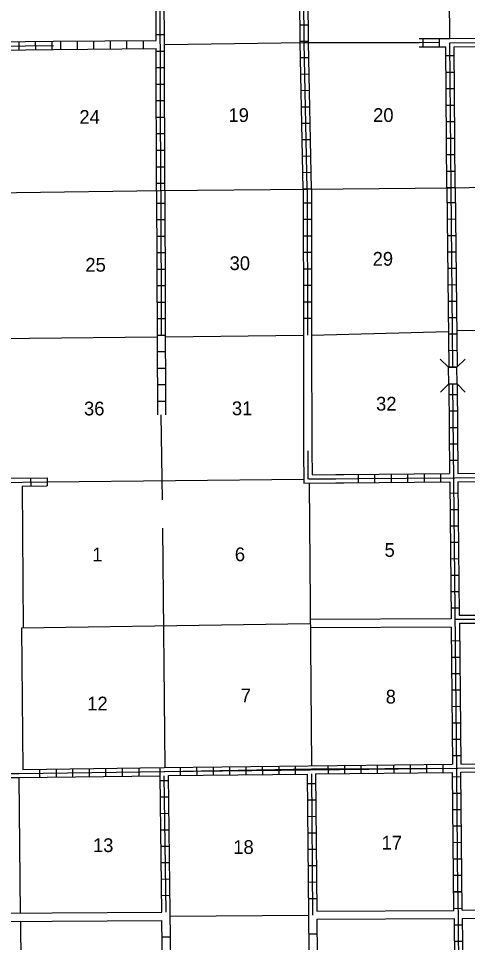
# Model space of a CAD drawing. Extents: x 1591391 to 2157601, y 16348238 to 16905708.
# Drawn here: x 1863654 to 1879975, y 16642485 to 16676077 of the extents above; entities that cross this region are included whole.
import ezdxf

# ---------------------------------------------------------------- set-up
doc = ezdxf.new("R2010")
doc.units = 0
for name, color, linetype in [('L10', 7, 'Continuous'), ('L11', 7, 'Continuous'), ('L13', 7, 'Continuous'), ('L14', 7, 'Continuous'), ('L18', 7, 'Continuous'), ('L4', 7, 'Continuous'), ('L8', 7, 'Continuous')]:
    doc.layers.add(name, color=color, linetype=linetype)

msp = doc.modelspace()

# ---------------------------------------------------------------- linework, layer by layer
at = {"layer": 'L10'}
for p, q in [((1879377, 16654255), (1874254, 16654225)), ((1879380, 16653955), (1874259, 16653925))]:
    msp.add_line(p, q, dxfattribs=at)
for points in [[(1863768, 16653915), (1863818, 16648781)], [(1879781, 16643659), (1883039, 16643723)], [(1879784, 16643359), (1883045, 16643422)]]:
    msp.add_lwpolyline(points, dxfattribs=at)
at = {"layer": 'L11'}
for p, q in [((1874010, 16664599), (1874017, 16660362)), ((1874310, 16664599), (1874316, 16660363)), ((1874323, 16659487), (1875186, 16659496)), ((1863793, 16659072), (1863830, 16653916)), ((1874026, 16659184), (1875189, 16659196)), ((1860961, 16643533), (1868866, 16643590)), ((1874493, 16643631), (1879481, 16643655)), ((1860961, 16643233), (1868870, 16643290)), ((1874493, 16643331), (1879484, 16643355))]:
    msp.add_line(p, q, dxfattribs=at)
for points in [[(1874016, 16660360), (1874026, 16659184)], [(1874316, 16660363), (1874323, 16659487)], [(1875187, 16659496), (1875480, 16659499)], [(1875189, 16659196), (1875480, 16659199)]]:
    msp.add_lwpolyline(points, dxfattribs=at)
at = {"layer": 'L13'}
for p, q in [((1879335, 16675346), (1879243, 16685640)), ((1868960, 16675132), (1874044, 16675207)), ((1879579, 16664738), (1889894, 16664839)), ((1859481, 16664411), (1868694, 16664499)), ((1868994, 16664502), (1874010, 16664561)), ((1868830, 16661670), (1868876, 16658581)), ((1861094, 16659193), (1864695, 16659232)), ((1864695, 16659232), (1874025, 16659334)), ((1868885, 16657548), (1868976, 16648848)), ((1874256, 16654075), (1863768, 16653915)), ((1863668, 16648481), (1863719, 16643553)), ((1869168, 16643448), (1874194, 16643481)), ((1863722, 16643253), (1863829, 16632823))]:
    msp.add_line(p, q, dxfattribs=at)
for points in [[(1874046, 16675207), (1878213, 16675200)], [(1874308, 16664565), (1879280, 16664699)], [(1874214, 16659186), (1874299, 16648912)]]:
    msp.add_lwpolyline(points, dxfattribs=at)
at = {"layer": 'L18'}
for p, q in [((1879284, 16663398), (1878984, 16663690)), ((1879584, 16663398), (1879884, 16663698)), ((1879284, 16663398), (1879584, 16663398)), ((1879293, 16662798), (1879284, 16663398)), ((1879593, 16662798), (1879584, 16663398)), ((1879293, 16662798), (1878993, 16662490)), ((1879293, 16662798), (1879593, 16662798)), ((1879593, 16662798), (1879893, 16662498))]:
    msp.add_line(p, q, dxfattribs=at)
at = {"layer": 'L4'}
for points in [[(1874151, 16669873), (1879376, 16669915), (1884651, 16670015), (1889992, 16670056), (1895017, 16670148), (1900034, 16670198), (1900600, 16670165)], [(1854919, 16669681), (1858277, 16669731), (1863577, 16669756), (1868826, 16669823), (1874151, 16669873)]]:
    msp.add_lwpolyline(points, dxfattribs=at)
at = {"layer": 'L8'}
for p, q in [((1874187, 16675839), (1873889, 16675837)), ((1868660, 16675490), (1868960, 16675490)), ((1878364, 16675050), (1878364, 16675349)), ((1878960, 16675049), (1878961, 16675348)), ((1861892, 16675214), (1864926, 16675251)), ((1861893, 16675064), (1864928, 16675101)), ((1863685, 16674937), (1863681, 16675235)), ((1864282, 16674944), (1864278, 16675243)), ((1864878, 16674952), (1864874, 16675250)), ((1865185, 16675257), (1865185, 16674957)), ((1865785, 16675257), (1865785, 16674957)), ((1866385, 16675265), (1866385, 16674965)), ((1866985, 16675265), (1866985, 16674965)), ((1867585, 16675273), (1867585, 16674973)), ((1868185, 16675273), (1868185, 16674973)), ((1874192, 16675243), (1873894, 16675240)), ((1861895, 16674914), (1864929, 16674951)), ((1868660, 16674890), (1868960, 16674890)), ((1879484, 16674715), (1879184, 16674715)), ((1874203, 16674648), (1873905, 16674642)), ((1868660, 16674290), (1868960, 16674290)), ((1874216, 16674052), (1873917, 16674046)), ((1879493, 16674115), (1879193, 16674115)), ((1868668, 16673690), (1868968, 16673690)), ((1874228, 16673455), (1873929, 16673449)), ((1879501, 16673515), (1879201, 16673515)), ((1868668, 16673090), (1868968, 16673090)), ((1874240, 16672859), (1873942, 16672853)), ((1879501, 16672915), (1879201, 16672915)), ((1868668, 16672490), (1868968, 16672490)), ((1874252, 16672262), (1873954, 16672256)), ((1879509, 16672315), (1879209, 16672315)), ((1868668, 16671890), (1868968, 16671890)), ((1874264, 16671666), (1873966, 16671660)), ((1879509, 16671715), (1879209, 16671715)), ((1868668, 16671290), (1868968, 16671290)), ((1874276, 16671069), (1873978, 16671063)), ((1879518, 16671115), (1879218, 16671115)), ((1868676, 16670690), (1868976, 16670690)), ((1874288, 16670473), (1873990, 16670467)), ((1879518, 16670515), (1879218, 16670515)), ((1868676, 16670090), (1868976, 16670090)), ((1868676, 16669823), (1868703, 16661670)), ((1868826, 16669823), (1868843, 16664556)), ((1868976, 16669823), (1869003, 16661670)), ((1874001, 16669873), (1874010, 16664599)), ((1874300, 16669876), (1874002, 16669870)), ((1874151, 16669873), (1874160, 16664565)), ((1874301, 16669873), (1874310, 16664599)), ((1879526, 16669915), (1879226, 16669915)), ((1879226, 16669913), (1879293, 16663405)), ((1879443, 16663406), (1879376, 16669915)), ((1879526, 16669916), (1879593, 16663408)), ((1868976, 16669356), (1868676, 16669356)), ((1874301, 16669365), (1874001, 16669365)), ((1879531, 16669374), (1879233, 16669371)), ((1868976, 16668756), (1868676, 16668756)), ((1874301, 16668765), (1874001, 16668765)), ((1879537, 16668777), (1879239, 16668774)), ((1868985, 16668156), (1868685, 16668156)), ((1874301, 16668165), (1874001, 16668165)), ((1879543, 16668181), (1879245, 16668178)), ((1868985, 16667556), (1868685, 16667556)), ((1874301, 16667565), (1874001, 16667565)), ((1879549, 16667584), (1879251, 16667581)), ((1868985, 16666956), (1868685, 16666956)), ((1874310, 16666965), (1874010, 16666965)), ((1879555, 16666987), (1879257, 16666984)), ((1868985, 16666356), (1868685, 16666356)), ((1874310, 16666365), (1874010, 16666365)), ((1879561, 16666391), (1879263, 16666388)), ((1868993, 16665756), (1868693, 16665756)), ((1874310, 16665765), (1874010, 16665765)), ((1879568, 16665794), (1879269, 16665791)), ((1868993, 16665156), (1868693, 16665156)), ((1874310, 16665165), (1874010, 16665165)), ((1879574, 16665198), (1879275, 16665195)), ((1879580, 16664601), (1879281, 16664598)), ((1868993, 16664556), (1868693, 16664556)), ((1868993, 16663956), (1868693, 16663956)), ((1879586, 16664005), (1879288, 16664001)), ((1868993, 16663356), (1868693, 16663356)), ((1879592, 16663408), (1879294, 16663405)), ((1868993, 16662756), (1868693, 16662756)), ((1879293, 16662788), (1879325, 16659530)), ((1879582, 16648673), (1879443, 16662790)), ((1879593, 16662791), (1879625, 16659533)), ((1879596, 16662395), (1879298, 16662393)), ((1868993, 16662156), (1868693, 16662156)), ((1879602, 16661799), (1879303, 16661796)), ((1879608, 16661202), (1879309, 16661199)), ((1879613, 16660606), (1879315, 16660603)), ((1879619, 16660009), (1879321, 16660006)), ((1861093, 16659343), (1864693, 16659382)), ((1864096, 16659375), (1864100, 16659076)), ((1864693, 16659381), (1864696, 16659083)), ((1874213, 16659336), (1875188, 16659346)), ((1876010, 16659206), (1876010, 16659506)), ((1876610, 16659206), (1876610, 16659506)), ((1877210, 16659215), (1877210, 16659515)), ((1877810, 16659215), (1877810, 16659515)), ((1878410, 16659223), (1878410, 16659523)), ((1879010, 16659231), (1879010, 16659531)), ((1879328, 16659230), (1879377, 16654255)), ((1879628, 16659233), (1879675, 16654390)), ((1863793, 16659072), (1864696, 16659082)), ((1879631, 16658816), (1879333, 16658813)), ((1879637, 16658219), (1879339, 16658216)), ((1879643, 16657623), (1879344, 16657620)), ((1879649, 16657026), (1879350, 16657023)), ((1879655, 16656430), (1879356, 16656427)), ((1879660, 16655833), (1879362, 16655830)), ((1879666, 16655237), (1879368, 16655234)), ((1879672, 16654640), (1879374, 16654637)), ((1879527, 16654240), (1884794, 16654240)), ((1879675, 16654390), (1884794, 16654390)), ((1879380, 16653955), (1879429, 16648971)), ((1879678, 16654090), (1884642, 16654090)), ((1879678, 16654090), (1879729, 16648974)), ((1879684, 16653447), (1879386, 16653444)), ((1879690, 16652850), (1879391, 16652847)), ((1879696, 16652254), (1879397, 16652251)), ((1879701, 16651657), (1879403, 16651654)), ((1879707, 16651060), (1879409, 16651058)), ((1879713, 16650464), (1879415, 16650461)), ((1879719, 16649867), (1879421, 16649864)), ((1879725, 16649271), (1879427, 16649268)), ((1865635, 16648506), (1865635, 16648806)), ((1866235, 16648515), (1866235, 16648815)), ((1866835, 16648523), (1866835, 16648823)), ((1867435, 16648531), (1867435, 16648831)), ((1868035, 16648540), (1868035, 16648840)), ((1868805, 16648551), (1868802, 16648849)), ((1868948, 16648850), (1879429, 16648971)), ((1868950, 16648700), (1879580, 16648823)), ((1869548, 16648558), (1869545, 16648856)), ((1870145, 16648565), (1870141, 16648863)), ((1870741, 16648571), (1870738, 16648870)), ((1871338, 16648578), (1871334, 16648877)), ((1871934, 16648585), (1871931, 16648884)), ((1872531, 16648592), (1872527, 16648890)), ((1873127, 16648599), (1873124, 16648897)), ((1873724, 16648606), (1873721, 16648904)), ((1874917, 16648620), (1874914, 16648918)), ((1875514, 16648627), (1875510, 16648925)), ((1876110, 16648633), (1876107, 16648932)), ((1876707, 16648640), (1876703, 16648939)), ((1877303, 16648647), (1877300, 16648945)), ((1877900, 16648654), (1877897, 16648952)), ((1878497, 16648661), (1878493, 16648959)), ((1879093, 16648668), (1879090, 16648966)), ((1864435, 16648490), (1864435, 16648790)), ((1865035, 16648498), (1865035, 16648798)), ((1868866, 16643590), (1868801, 16648548)), ((1869016, 16643591), (1868951, 16648550)), ((1869101, 16648552), (1874152, 16648610)), ((1869166, 16643593), (1869101, 16648552)), ((1874452, 16648613), (1879432, 16648671)), ((1879481, 16643655), (1879432, 16648671)), ((1879732, 16648503), (1879434, 16648500)), ((1879624, 16644325), (1879582, 16648673)), ((1879781, 16643659), (1879732, 16648674)), ((1869103, 16648365), (1868805, 16648361)), ((1874454, 16648255), (1874155, 16648252)), ((1879738, 16647906), (1879440, 16647903)), ((1869111, 16647769), (1868812, 16647765)), ((1874459, 16647658), (1874160, 16647656)), ((1869118, 16647172), (1868820, 16647168)), ((1879744, 16647310), (1879446, 16647307)), ((1874464, 16647061), (1874165, 16647059)), ((1869126, 16646575), (1868828, 16646572)), ((1874469, 16646465), (1874170, 16646462)), ((1879750, 16646713), (1879452, 16646710)), ((1879756, 16646116), (1879458, 16646113)), ((1869134, 16645979), (1868836, 16645975)), ((1874473, 16645868), (1874175, 16645866)), ((1879762, 16645520), (1879464, 16645517)), ((1869142, 16645382), (1868843, 16645378)), ((1874478, 16645272), (1874180, 16645269)), ((1869149, 16644786), (1868851, 16644782)), ((1879768, 16644923), (1879469, 16644920)), ((1874483, 16644675), (1874185, 16644673)), ((1869157, 16644189), (1868859, 16644185)), ((1879774, 16644327), (1879475, 16644324)), ((1879475, 16644324), (1879774, 16644327)), ((1879624, 16644325), (1879684, 16638215)), ((1874488, 16644078), (1874190, 16644076)), ((1879481, 16643727), (1879779, 16643730)), ((1879484, 16643355), (1879534, 16638213)), ((1879487, 16643131), (1879785, 16643133)), ((1879784, 16643359), (1879834, 16638216)), ((1874201, 16642798), (1874501, 16642798)), ((1868876, 16642698), (1869176, 16642698)), ((1879493, 16642534), (1879791, 16642537))]:
    msp.add_line(p, q, dxfattribs=at)
for points in [[(1874151, 16669873), (1874043, 16675207), (1874018, 16678490), (1874001, 16680507), (1873901, 16685815), (1873860, 16690940)], [(1868826, 16669823), (1868793, 16680482), (1874001, 16680507)], [(1874001, 16669870), (1873893, 16675204), (1873868, 16678489), (1873853, 16680356)], [(1874301, 16669876), (1874193, 16675209), (1874168, 16678491), (1874153, 16680358)], [(1868660, 16675282), (1868655, 16676913)], [(1868960, 16675132), (1868954, 16676914)], [(1878212, 16675350), (1879335, 16675348)], [(1879335, 16675346), (1882804, 16675391)], [(1864927, 16675251), (1868660, 16675282)], [(1868976, 16669823), (1868959, 16675132)], [(1878214, 16675050), (1879184, 16675048)], [(1878960, 16675198), (1878234, 16675200)], [(1879226, 16669915), (1879184, 16675048)], [(1879376, 16669915), (1879334, 16675198), (1882076, 16675232)], [(1879526, 16669915), (1879484, 16675048), (1882803, 16675091)], [(1864929, 16674951), (1868660, 16674982)], [(1868676, 16669823), (1868660, 16674982)], [(1874166, 16660362), (1874175, 16659335)], [(1879625, 16659533), (1884726, 16659598), (1885912, 16659625)], [(1874210, 16659340), (1879509, 16659381), (1884726, 16659448), (1886901, 16659498)], [(1875480, 16659499), (1879325, 16659530)], [(1875480, 16659199), (1879328, 16659230)], [(1879628, 16659233), (1884726, 16659298), (1885914, 16659325)], [(1879618, 16648823), (1884843, 16648873), (1890118, 16648923), (1895442, 16648948), (1895442, 16654240), (1900701, 16654256)], [(1858435, 16648631), (1863668, 16648631), (1868976, 16648698), (1874301, 16648798), (1879618, 16648823)], [(1863818, 16648781), (1868948, 16648848)], [(1879729, 16648974), (1884693, 16649023)], [(1858435, 16648481), (1863668, 16648481), (1868801, 16648548)], [(1874152, 16648610), (1874194, 16643479)], [(1874302, 16648612), (1874344, 16643481)], [(1874452, 16648613), (1874493, 16643631)], [(1879732, 16648674), (1884843, 16648724)], [(1869243, 16638106), (1869166, 16643592)], [(1874193, 16643481), (1874243, 16638165)], [(1868943, 16638106), (1868870, 16643290)], [(1874493, 16643331), (1874543, 16638165)]]:
    msp.add_lwpolyline(points, dxfattribs=at)

# ---------------------------------------------------------------- texts
at = {"layer": 'L14'}
for s, p in [('24', (1865868, 16672248)), ('19', (1871285, 16672315)), ('20', (1876543, 16672315)), ('25', (1866085, 16666873)), ('30', (1871326, 16666931)), ('29', (1876526, 16667090)), ('32', (1876651, 16661823)), ('36', (1866035, 16661648)), ('31', (1871410, 16661656)), ('5', (1876960, 16656506)), ('1', (1866335, 16656340)), ('6', (1871518, 16656348)), ('7', (1871735, 16651215)), ('8', (1877001, 16651173)), ('12', (1866152, 16650923)), ('13', (1866360, 16645773)), ('18', (1871460, 16645706)), ('17', (1876851, 16645865))]:
    msp.add_text(s, height=500, rotation=360, dxfattribs=at).set_placement(p)

doc.saveas('drawing.dxf')
